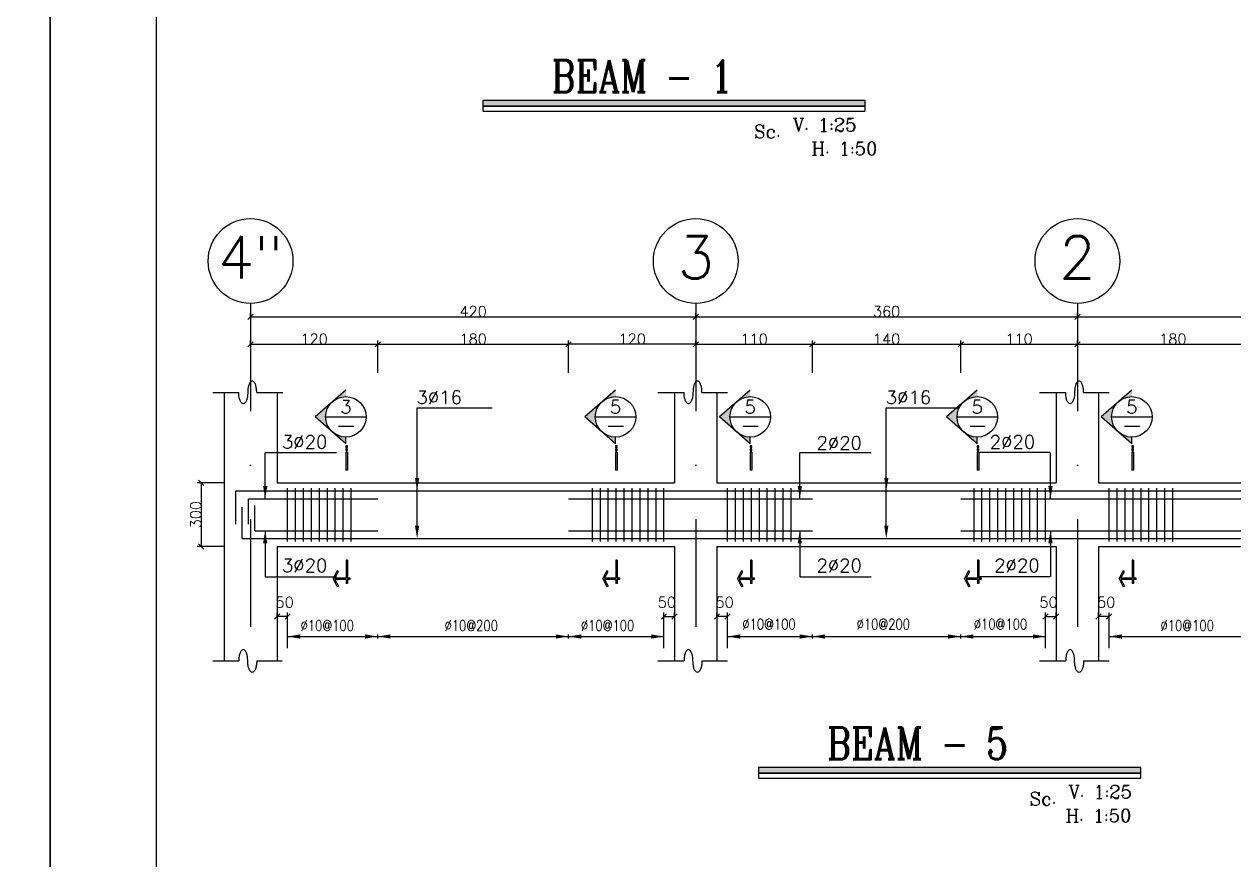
# Model space of a CAD drawing. Header units: millimetres. Extents: x -231 to 30223, y -7037 to 7120.
# Drawn here: x 17623 to 19905, y 3550 to 5126 of the extents above; entities that cross this region are included whole.
import ezdxf
from ezdxf.enums import TextEntityAlignment as Align

# ---------------------------------------------------------------- set-up
doc = ezdxf.new("R2010")
doc.units = ezdxf.units.MM
doc.linetypes.add('DASHDOTX2', pattern=[50.8, 25.4, -12.7, 0, -12.7])
for name, color, linetype in [('2', 2, 'Continuous'), ('3', 3, 'Continuous'), ('44', 150, 'Continuous'), ('5', 7, 'Continuous'), ('ax', 1, 'DASHDOTX2'), ('CADR', 2, 'Continuous'), ('COV', 4, 'Continuous'), ('DIM', 1, 'Continuous'), ('DST', 1, 'Continuous'), ('HAT', 4, 'Continuous'), ('KH', 3, 'Continuous'), ('STT', 6, 'Continuous'), ('TEX', 4, 'Continuous'), ('TX', 2, 'Continuous'), ('TX1', 3, 'Continuous')]:
    doc.layers.add(name, color=color, linetype=linetype)
doc.styles.add('RC2', font='ROMANC.SHX', dxfattribs={"height": 25})
doc.styles.add('RC5', font='ROMANC.SHX', dxfattribs={"height": 50})
doc.styles.add('ROMANS', font='romans.shx')
doc.dimstyles.new('SC25', dxfattribs={"dimscale": 0.1, "dimtxt": 200, "dimasz": 0.5, "dimexe": 75, "dimexo": 0, "dimgap": 0, "dimtad": 1, "dimdec": 0, "dimlfac": 2.5, "dimdsep": 46, "dimtxsty": 'ROMANS', "dimblk": 'TIC', "dimcen": 0, "dimclrd": 44, "dimclre": 13, "dimclrt": 62, "dimadec": 0, "dimazin": 0, "dimtfac": 0.925926, "dimtdec": 0, "dimtix": 1, "dimtmove": 2, "dimatfit": 3, "dimldrblk": 'TIC', "dimfxl": 1, "dimtolj": 1, "dimarcsym": 0})
doc.dimstyles.new('SC50', dxfattribs={"dimscale": 0.1, "dimtxt": 200, "dimasz": 0.5, "dimexe": 75, "dimexo": 0, "dimgap": 0, "dimtad": 1, "dimdec": 0, "dimlfac": 0.5, "dimdsep": 46, "dimtxsty": 'ROMANS', "dimblk": 'TIC', "dimcen": 0, "dimclrd": 44, "dimclre": 1, "dimclrt": 62, "dimadec": 0, "dimazin": 0, "dimtfac": 0.925926, "dimtdec": 0, "dimtix": 1, "dimtmove": 2, "dimatfit": 3, "dimldrblk": 'TIC', "dimfxl": 1, "dimtolj": 1, "dimarcsym": 0})

# ---------------------------------------------------------------- blocks, each defined once
blk = doc.blocks.new('TIC')
blk.add_line((-100, -100), (100, 100))
blk = doc.blocks.new('*D354')
at = {"layer": 'DIM', "color": 1, "lineweight": -2, "transparency": 16777216}
for p, q in [((18889.8, 4574), (18889.8, 4581.5)), ((19609.8, 4574), (19609.8, 4581.5))]:
    blk.add_line(p, q, dxfattribs=at)
at = {"layer": 'DIM', "color": 44, "lineweight": -2, "transparency": 16777216}
blk.add_line((18889.8, 4574), (19609.7, 4574), dxfattribs=at)
at = {"layer": 'DIM', "color": 44, "lineweight": -2, "transparency": 16777216, "xscale": 0.05, "yscale": 0.05, "zscale": 0.05, "rotation": 180}
blk.add_blockref('TIC', (18889.8, 4574), dxfattribs=at)
at = {"layer": 'DIM', "color": 44, "lineweight": -2, "transparency": 16777216, "xscale": 0.05, "yscale": 0.05, "zscale": 0.05}
blk.add_blockref('TIC', (19609.8, 4574), dxfattribs=at)
at = {"layer": 'DIM', "color": 62, "transparency": 16777216, "insert": (19249.8, 4584), "char_height": 20, "attachment_point": 5, "style": 'ROMANS'}
blk.add_mtext('\\A1;360', dxfattribs=at)
blk = doc.blocks.new('*D754')
at = {"layer": 'DIM', "color": 1, "lineweight": -2, "transparency": 16777216}
for p, q in [((19389.6, 4468.2), (19389.6, 4529.5)), ((19609.8, 4521.1), (19609.8, 4529.5))]:
    blk.add_line(p, q, dxfattribs=at)
at = {"layer": 'DIM', "color": 44, "lineweight": -2, "transparency": 16777216}
blk.add_line((19389.6, 4522), (19609.7, 4522), dxfattribs=at)
at = {"layer": 'DIM', "color": 44, "lineweight": -2, "transparency": 16777216, "xscale": 0.05, "yscale": 0.05, "zscale": 0.05, "rotation": 180}
blk.add_blockref('TIC', (19389.6, 4522), dxfattribs=at)
at = {"layer": 'DIM', "color": 44, "lineweight": -2, "transparency": 16777216, "xscale": 0.05, "yscale": 0.05, "zscale": 0.05}
blk.add_blockref('TIC', (19609.8, 4522), dxfattribs=at)
at = {"layer": 'DIM', "color": 62, "transparency": 16777216, "insert": (19499.7, 4532), "char_height": 20, "attachment_point": 5, "style": 'ROMANS'}
blk.add_mtext('\\A1;110', dxfattribs=at)
blk = doc.blocks.new('*D377')
at = {"layer": 'DIM', "color": 1, "lineweight": -2, "transparency": 16777216}
for p, q in [((18049.8, 4522), (18049.8, 4529.5)), ((18289.8, 4468.2), (18289.8, 4529.5))]:
    blk.add_line(p, q, dxfattribs=at)
at = {"layer": 'DIM', "color": 44, "lineweight": -2, "transparency": 16777216}
blk.add_line((18049.8, 4522), (18289.7, 4522), dxfattribs=at)
at = {"layer": 'DIM', "color": 44, "lineweight": -2, "transparency": 16777216, "xscale": 0.05, "yscale": 0.05, "zscale": 0.05, "rotation": 180}
blk.add_blockref('TIC', (18049.8, 4522), dxfattribs=at)
at = {"layer": 'DIM', "color": 44, "lineweight": -2, "transparency": 16777216, "xscale": 0.05, "yscale": 0.05, "zscale": 0.05}
blk.add_blockref('TIC', (18289.8, 4522), dxfattribs=at)
at = {"layer": 'DIM', "color": 62, "transparency": 16777216, "insert": (18169.8, 4532), "char_height": 20, "attachment_point": 5, "style": 'ROMANS'}
blk.add_mtext('\\A1;120', dxfattribs=at)
blk = doc.blocks.new('*D378')
at = {"layer": 'DIM', "color": 13, "lineweight": -2, "transparency": 16777216}
for p, q in [((18099.8, 4008.6), (18099.8, 4016.1)), ((18119.8, 3949.3), (18119.8, 4016.1))]:
    blk.add_line(p, q, dxfattribs=at)
at = {"layer": 'DIM', "color": 44, "lineweight": -2, "transparency": 16777216}
blk.add_line((18119.7, 4008.6), (18099.8, 4008.6), dxfattribs=at)
at = {"layer": 'DIM', "color": 44, "lineweight": -2, "transparency": 16777216, "xscale": 0.05, "yscale": 0.05, "zscale": 0.05, "rotation": 180}
blk.add_blockref('TIC', (18099.8, 4008.6), dxfattribs=at)
at = {"layer": 'DIM', "color": 44, "lineweight": -2, "transparency": 16777216, "xscale": 0.05, "yscale": 0.05, "zscale": 0.05}
blk.add_blockref('TIC', (18119.8, 4008.6), dxfattribs=at)
at = {"layer": 'DIM', "color": 62, "transparency": 16777216, "insert": (18114.2, 4035.6), "char_height": 20, "attachment_point": 5, "style": 'ROMANS'}
blk.add_mtext('\\A1;50', dxfattribs=at)
blk = doc.blocks.new('*D379')
at = {"layer": 'DIM', "color": 1, "lineweight": -2, "transparency": 16777216}
for p, q in [((18049.8, 4574), (18049.8, 4581.5)), ((18889.8, 4574), (18889.8, 4581.5))]:
    blk.add_line(p, q, dxfattribs=at)
at = {"layer": 'DIM', "color": 44, "lineweight": -2, "transparency": 16777216}
blk.add_line((18049.8, 4574), (18889.7, 4574), dxfattribs=at)
at = {"layer": 'DIM', "color": 44, "lineweight": -2, "transparency": 16777216, "xscale": 0.05, "yscale": 0.05, "zscale": 0.05, "rotation": 180}
blk.add_blockref('TIC', (18049.8, 4574), dxfattribs=at)
at = {"layer": 'DIM', "color": 44, "lineweight": -2, "transparency": 16777216, "xscale": 0.05, "yscale": 0.05, "zscale": 0.05}
blk.add_blockref('TIC', (18889.8, 4574), dxfattribs=at)
at = {"layer": 'DIM', "color": 62, "transparency": 16777216, "insert": (18469.8, 4584), "char_height": 20, "attachment_point": 5, "style": 'ROMANS'}
blk.add_mtext('\\A1;420', dxfattribs=at)
blk = doc.blocks.new('*D380')
at = {"layer": 'DIM', "color": 13, "lineweight": -2, "transparency": 16777216}
for p, q in [((18000.5, 4260.8), (17949, 4260.8)), ((18000.5, 4140.8), (17949, 4140.8))]:
    blk.add_line(p, q, dxfattribs=at)
at = {"layer": 'DIM', "color": 44, "lineweight": -2, "transparency": 16777216}
blk.add_line((17956.5, 4260.8), (17956.5, 4140.9), dxfattribs=at)
at = {"layer": 'DIM', "color": 44, "lineweight": -2, "transparency": 16777216, "xscale": 0.05, "yscale": 0.05, "zscale": 0.05}
for p, rotation in [((17956.5, 4260.8), 90), ((17956.5, 4140.8), 270)]:
    blk.add_blockref('TIC', p, dxfattribs=dict(at, rotation=rotation))
at = {"layer": 'DIM', "color": 62, "transparency": 16777216, "insert": (17946.5, 4200.8), "char_height": 20, "attachment_point": 5, "rotation": 90, "style": 'ROMANS'}
blk.add_mtext('\\A1;300', dxfattribs=at)
blk = doc.blocks.new('*D381')
at = {"layer": 'DIM', "color": 13, "lineweight": -2, "transparency": 16777216}
for p, q in [((18829.8, 3949.3), (18829.8, 4016.1)), ((18849.8, 4008.6), (18849.8, 4016.1))]:
    blk.add_line(p, q, dxfattribs=at)
at = {"layer": 'DIM', "color": 44, "lineweight": -2, "transparency": 16777216}
blk.add_line((18829.8, 4008.6), (18849.7, 4008.6), dxfattribs=at)
at = {"layer": 'DIM', "color": 44, "lineweight": -2, "transparency": 16777216, "xscale": 0.05, "yscale": 0.05, "zscale": 0.05, "rotation": 180}
blk.add_blockref('TIC', (18829.8, 4008.6), dxfattribs=at)
at = {"layer": 'DIM', "color": 44, "lineweight": -2, "transparency": 16777216, "xscale": 0.05, "yscale": 0.05, "zscale": 0.05}
blk.add_blockref('TIC', (18849.8, 4008.6), dxfattribs=at)
at = {"layer": 'DIM', "color": 62, "transparency": 16777216, "insert": (18835.3, 4035.6), "char_height": 20, "attachment_point": 5, "style": 'ROMANS'}
blk.add_mtext('\\A1;50', dxfattribs=at)
blk = doc.blocks.new('*D382')
at = {"layer": 'DIM', "color": 13, "lineweight": -2, "transparency": 16777216}
for p, q in [((18929.8, 4008.6), (18929.8, 4016.1)), ((18949.8, 3949.3), (18949.8, 4016.1))]:
    blk.add_line(p, q, dxfattribs=at)
at = {"layer": 'DIM', "color": 44, "lineweight": -2, "transparency": 16777216}
blk.add_line((18949.7, 4008.6), (18929.8, 4008.6), dxfattribs=at)
at = {"layer": 'DIM', "color": 44, "lineweight": -2, "transparency": 16777216, "xscale": 0.05, "yscale": 0.05, "zscale": 0.05, "rotation": 180}
blk.add_blockref('TIC', (18929.8, 4008.6), dxfattribs=at)
at = {"layer": 'DIM', "color": 44, "lineweight": -2, "transparency": 16777216, "xscale": 0.05, "yscale": 0.05, "zscale": 0.05}
blk.add_blockref('TIC', (18949.8, 4008.6), dxfattribs=at)
at = {"layer": 'DIM', "color": 62, "transparency": 16777216, "insert": (18944.2, 4035.6), "char_height": 20, "attachment_point": 5, "style": 'ROMANS'}
blk.add_mtext('\\A1;50', dxfattribs=at)
blk = doc.blocks.new('*D383')
at = {"layer": 'DIM', "color": 1, "lineweight": -2, "transparency": 16777216}
for p, q in [((18649.8, 4468.2), (18649.8, 4529.5)), ((18889.8, 4522), (18889.8, 4529.5))]:
    blk.add_line(p, q, dxfattribs=at)
at = {"layer": 'DIM', "color": 44, "lineweight": -2, "transparency": 16777216}
blk.add_line((18889.7, 4522), (18649.8, 4522), dxfattribs=at)
at = {"layer": 'DIM', "color": 44, "lineweight": -2, "transparency": 16777216, "xscale": 0.05, "yscale": 0.05, "zscale": 0.05, "rotation": 180}
blk.add_blockref('TIC', (18649.8, 4522), dxfattribs=at)
at = {"layer": 'DIM', "color": 44, "lineweight": -2, "transparency": 16777216, "xscale": 0.05, "yscale": 0.05, "zscale": 0.05}
blk.add_blockref('TIC', (18889.8, 4522), dxfattribs=at)
at = {"layer": 'DIM', "color": 62, "transparency": 16777216, "insert": (18769.8, 4532), "char_height": 20, "attachment_point": 5, "style": 'ROMANS'}
blk.add_mtext('\\A1;120', dxfattribs=at)
blk = doc.blocks.new('EEE')
at = {"layer": '5'}
h = blk.add_hatch(color=256, dxfattribs=at)
h.paths.add_polyline_path([(-25.1, 28.8), (-58.1, 0), (-25.1, -28.8, -0.454846)])
h.paths.add_polyline_path([(-25.1, -28.8), (0, -50.6), (0, -38.2, -0.181206)])
h.paths.add_polyline_path([(0, 38.2), (0, 50.6), (-25.1, 28.8, -0.181206)])
h = blk.add_hatch(color=256, dxfattribs=at)
h.paths.add_polyline_path([(2.9, -57.6), (2.9, -54.7), (0, -54.7), (0, -57.6)])
h.paths.add_polyline_path([(0, -63.5), (2.9, -63.5), (2.9, -60.5), (0, -60.5)])
h.paths.add_polyline_path([(2.9, -66.4), (0, -66.4), (0, -100.6), (2.9, -100.6)])
blk.add_hatch(color=256, dxfattribs=at).paths.add_polyline_path([(0.4, -306.8), (0.4, -314.3), (2.9, -314.3), (2.9, -306.8), (8, -306.8), (8, -304.3), (2.9, -304.3), (2.9, -270), (0.4, -270), (0.4, -304.3), (-20.7, -304.3), (-14.1, -291.7), (-16.3, -290.5), (-24.2, -305.6), (-16.3, -320.7), (-14.1, -319.5), (-20.7, -306.8)])
at = {"layer": '2'}
for p, q in [((0, 50.6), (-58.1, 0)), ((0, -50.6), (-58.1, 0)), ((-38.2, 0), (38.2, 0)), ((0, -50.6), (0, -38.2)), ((2.9, -66.4), (0, -66.4)), ((0, -66.4), (0, -100.6)), ((2.9, -66.4), (2.9, -100.6)), ((2.9, -100.6), (0, -100.6)), ((2.9, -270), (0.4, -270)), ((-24.2, -305.6), (-16.3, -290.5)), ((-14.1, -291.7), (-16.3, -290.5)), ((-24.2, -305.6), (-16.3, -320.7)), ((2.9, -314.3), (0.4, -314.3)), ((8, -306.8), (8, -304.3)), ((-14.1, -319.5), (-16.3, -320.7))]:
    blk.add_line(p, q, dxfattribs=at)
for points in [[(0, -57.6), (2.9, -57.6), (2.9, -54.7), (0, -54.7)], [(0, -63.5), (2.9, -63.5), (2.9, -60.5), (0, -60.5)]]:
    blk.add_lwpolyline(points, close=True, dxfattribs=at)
for points in [[(0.4, -270), (0.4, -304.3)], [(2.9, -270), (2.9, -304.3)], [(0.4, -304.3), (-20.7, -304.3), (-14.1, -291.7)], [(0.4, -306.8), (-20.7, -306.8), (-14.1, -319.5)], [(0.4, -306.8), (0.4, -314.3)], [(8, -304.3), (2.9, -304.3)], [(8, -306.8), (2.9, -306.8)], [(2.9, -306.8), (2.9, -314.3)]]:
    blk.add_lwpolyline(points, dxfattribs=at)
blk.add_circle((0, 0), 38.2, dxfattribs=at)
at = {"layer": '3'}
blk.add_line((-13.7, -17.7), (15, -17.7), dxfattribs=at)
at = {"layer": 'TX1', "style": 'ROMANS'}
blk.add_attdef('B', text='', height=25, dxfattribs=at).set_placement((0, 18.7), align=Align.MIDDLE_CENTER)
blk = doc.blocks.new('*D384')
at = {"layer": 'DIM', "color": 1, "lineweight": -2, "transparency": 16777216}
for p, q in [((18289.8, 4522), (18289.8, 4529.5)), ((18649.8, 4468.2), (18649.8, 4529.5))]:
    blk.add_line(p, q, dxfattribs=at)
at = {"layer": 'DIM', "color": 44, "lineweight": -2, "transparency": 16777216}
blk.add_line((18289.8, 4522), (18649.7, 4522), dxfattribs=at)
at = {"layer": 'DIM', "color": 44, "lineweight": -2, "transparency": 16777216, "xscale": 0.05, "yscale": 0.05, "zscale": 0.05, "rotation": 180}
blk.add_blockref('TIC', (18289.8, 4522), dxfattribs=at)
at = {"layer": 'DIM', "color": 44, "lineweight": -2, "transparency": 16777216, "xscale": 0.05, "yscale": 0.05, "zscale": 0.05}
blk.add_blockref('TIC', (18649.8, 4522), dxfattribs=at)
at = {"layer": 'DIM', "color": 62, "transparency": 16777216, "insert": (18469.8, 4532), "char_height": 20, "attachment_point": 5, "style": 'ROMANS'}
blk.add_mtext('\\A1;180', dxfattribs=at)
blk = doc.blocks.new('*D385')
at = {"layer": 'DIM', "color": 1, "lineweight": -2, "transparency": 16777216}
for p, q in [((19109.8, 4468.2), (19109.8, 4529.5)), ((19389.6, 4468.2), (19389.6, 4529.5))]:
    blk.add_line(p, q, dxfattribs=at)
at = {"layer": 'DIM', "color": 44, "lineweight": -2, "transparency": 16777216}
blk.add_line((19109.8, 4522), (19389.5, 4522), dxfattribs=at)
at = {"layer": 'DIM', "color": 44, "lineweight": -2, "transparency": 16777216, "xscale": 0.05, "yscale": 0.05, "zscale": 0.05, "rotation": 180}
blk.add_blockref('TIC', (19109.8, 4522), dxfattribs=at)
at = {"layer": 'DIM', "color": 44, "lineweight": -2, "transparency": 16777216, "xscale": 0.05, "yscale": 0.05, "zscale": 0.05}
blk.add_blockref('TIC', (19389.6, 4522), dxfattribs=at)
at = {"layer": 'DIM', "color": 62, "transparency": 16777216, "insert": (19249.7, 4532), "char_height": 20, "attachment_point": 5, "style": 'ROMANS'}
blk.add_mtext('\\A1;140', dxfattribs=at)
blk = doc.blocks.new('*D386')
at = {"layer": 'DIM', "color": 1, "lineweight": -2, "transparency": 16777216}
for p, q in [((18889.8, 4522), (18889.8, 4529.5)), ((19109.8, 4468.2), (19109.8, 4529.5))]:
    blk.add_line(p, q, dxfattribs=at)
at = {"layer": 'DIM', "color": 44, "lineweight": -2, "transparency": 16777216}
blk.add_line((18889.8, 4522), (19109.7, 4522), dxfattribs=at)
at = {"layer": 'DIM', "color": 44, "lineweight": -2, "transparency": 16777216, "xscale": 0.05, "yscale": 0.05, "zscale": 0.05, "rotation": 180}
blk.add_blockref('TIC', (18889.8, 4522), dxfattribs=at)
at = {"layer": 'DIM', "color": 44, "lineweight": -2, "transparency": 16777216, "xscale": 0.05, "yscale": 0.05, "zscale": 0.05}
blk.add_blockref('TIC', (19109.8, 4522), dxfattribs=at)
at = {"layer": 'DIM', "color": 62, "transparency": 16777216, "insert": (18999.8, 4532), "char_height": 20, "attachment_point": 5, "style": 'ROMANS'}
blk.add_mtext('\\A1;110', dxfattribs=at)
blk = doc.blocks.new('*D411')
at = {"layer": 'DIM', "color": 13, "lineweight": -2, "transparency": 16777216}
for p, q in [((19649.8, 4008.6), (19649.8, 4016.1)), ((19669.8, 3949.3), (19669.8, 4016.1))]:
    blk.add_line(p, q, dxfattribs=at)
at = {"layer": 'DIM', "color": 44, "lineweight": -2, "transparency": 16777216}
blk.add_line((19669.7, 4008.6), (19649.8, 4008.6), dxfattribs=at)
at = {"layer": 'DIM', "color": 44, "lineweight": -2, "transparency": 16777216, "xscale": 0.05, "yscale": 0.05, "zscale": 0.05, "rotation": 180}
blk.add_blockref('TIC', (19649.8, 4008.6), dxfattribs=at)
at = {"layer": 'DIM', "color": 44, "lineweight": -2, "transparency": 16777216, "xscale": 0.05, "yscale": 0.05, "zscale": 0.05}
blk.add_blockref('TIC', (19669.8, 4008.6), dxfattribs=at)
at = {"layer": 'DIM', "color": 62, "transparency": 16777216, "insert": (19664.2, 4035.6), "char_height": 20, "attachment_point": 5, "style": 'ROMANS'}
blk.add_mtext('\\A1;50', dxfattribs=at)
blk = doc.blocks.new('*D412')
at = {"layer": 'DIM', "color": 13, "lineweight": -2, "transparency": 16777216}
for p, q in [((19549.8, 3949.3), (19549.8, 4016.1)), ((19569.8, 4008.6), (19569.8, 4016.1))]:
    blk.add_line(p, q, dxfattribs=at)
at = {"layer": 'DIM', "color": 44, "lineweight": -2, "transparency": 16777216}
blk.add_line((19549.8, 4008.6), (19569.7, 4008.6), dxfattribs=at)
at = {"layer": 'DIM', "color": 44, "lineweight": -2, "transparency": 16777216, "xscale": 0.05, "yscale": 0.05, "zscale": 0.05, "rotation": 180}
blk.add_blockref('TIC', (19549.8, 4008.6), dxfattribs=at)
at = {"layer": 'DIM', "color": 44, "lineweight": -2, "transparency": 16777216, "xscale": 0.05, "yscale": 0.05, "zscale": 0.05}
blk.add_blockref('TIC', (19569.8, 4008.6), dxfattribs=at)
at = {"layer": 'DIM', "color": 62, "transparency": 16777216, "insert": (19555.3, 4035.6), "char_height": 20, "attachment_point": 5, "style": 'ROMANS'}
blk.add_mtext('\\A1;50', dxfattribs=at)
blk = doc.blocks.new('*D414')
at = {"layer": 'DIM', "color": 1, "lineweight": -2, "transparency": 16777216}
for p, q in [((19609.8, 4574), (19609.8, 4581.5)), ((20810.8, 4574), (20810.8, 4581.5))]:
    blk.add_line(p, q, dxfattribs=at)
at = {"layer": 'DIM', "color": 44, "lineweight": -2, "transparency": 16777216}
blk.add_line((19609.8, 4574), (20810.7, 4574), dxfattribs=at)
at = {"layer": 'DIM', "color": 44, "lineweight": -2, "transparency": 16777216, "xscale": 0.05, "yscale": 0.05, "zscale": 0.05, "rotation": 180}
blk.add_blockref('TIC', (19609.8, 4574), dxfattribs=at)
at = {"layer": 'DIM', "color": 44, "lineweight": -2, "transparency": 16777216, "xscale": 0.05, "yscale": 0.05, "zscale": 0.05}
blk.add_blockref('TIC', (20810.8, 4574), dxfattribs=at)
at = {"layer": 'DIM', "color": 62, "transparency": 16777216, "insert": (20210.3, 4584), "char_height": 20, "attachment_point": 5, "style": 'ROMANS'}
blk.add_mtext('\\A1;600', dxfattribs=at)
blk = doc.blocks.new('*D757')
at = {"layer": 'DIM', "color": 1, "lineweight": -2, "transparency": 16777216}
for p, q in [((19609.8, 4521.1), (19609.8, 4529.5)), ((19969.8, 4521.1), (19969.8, 4529.5))]:
    blk.add_line(p, q, dxfattribs=at)
at = {"layer": 'DIM', "color": 44, "lineweight": -2, "transparency": 16777216}
blk.add_line((19609.8, 4522), (19969.7, 4522), dxfattribs=at)
at = {"layer": 'DIM', "color": 44, "lineweight": -2, "transparency": 16777216, "xscale": 0.05, "yscale": 0.05, "zscale": 0.05, "rotation": 180}
blk.add_blockref('TIC', (19609.8, 4522), dxfattribs=at)
at = {"layer": 'DIM', "color": 44, "lineweight": -2, "transparency": 16777216, "xscale": 0.05, "yscale": 0.05, "zscale": 0.05}
blk.add_blockref('TIC', (19969.8, 4522), dxfattribs=at)
at = {"layer": 'DIM', "color": 62, "transparency": 16777216, "insert": (19789.8, 4532), "char_height": 20, "attachment_point": 5, "style": 'ROMANS'}
blk.add_mtext('\\A1;180', dxfattribs=at)

msp = doc.modelspace()

# ---------------------------------------------------------------- linework, layer by layer
at = {"layer": '2'}
for centre in [(18049.751332, 4679.048696), (18889.751332, 4679.048696), (19609.751332, 4679.048696)]:
    msp.add_circle(centre, 80, dxfattribs=at)
at = {"layer": '3'}
for points in [[(19209.555484, 4981.976406), (18488.19627, 4981.976406), (18488.19627, 4971.315004), (19209.555484, 4971.315004)], [(19209.555484, 4971.315004), (18488.19627, 4971.315004), (18488.19627, 4961.719748), (19209.555484, 4961.719748)], [(19729.289717, 3724.011294), (19007.930503, 3724.011294), (19007.930503, 3713.349892), (19729.289717, 3713.349892)], [(19729.289717, 3713.349892), (19007.930503, 3713.349892), (19007.930503, 3703.754636), (19729.289717, 3703.754636)]]:
    msp.add_lwpolyline(points, close=True, dxfattribs=at)
for points in [[(18488.19627, 4981.976406), (18488.19627, 4971.315004), (19209.555484, 4981.976406), (19209.555484, 4971.315004)], [(19007.930503, 3724.011294), (19007.930503, 3713.349892), (19729.289717, 3724.011294), (19729.289717, 3713.349892)]]:
    msp.add_trace(points, dxfattribs=at)
at = {"layer": 'ax', "ltscale": 8}
for p, q in [((18049.751332, 4599.048696), (18049.751332, 3905.10075)), ((18889.751332, 4599.048696), (18889.751332, 3905.10075)), ((19609.751332, 4599.048696), (19609.751332, 3905.10075))]:
    msp.add_line(p, q, dxfattribs=at)
at = {"layer": 'CADR', "color": 15}
for points in [[(17672.062068, 6192.621269), (17672.062068, 252.621269), (9262.062068, 252.621269), (9262.062068, 6192.621269), (17672.062068, 6192.621269)], [(26082.062068, 6192.621269), (26082.062068, 252.621269), (17672.062068, 252.621269), (17672.062068, 6192.621269), (26082.062068, 6192.621269)]]:
    msp.add_lwpolyline(points, dxfattribs=at)
at = {"layer": 'CADR'}
msp.add_lwpolyline([(25982.062068, 6092.621269), (25982.062068, 352.621269), (17872.062068, 352.621269), (17872.062068, 6092.621269)], close=True, dxfattribs=at)
at = {"layer": 'COV'}
for p, q in [((17999.751332, 4431.324123), (17999.751332, 3924.916439)), ((18099.751332, 4431.324123), (18099.751332, 4260.842717)), ((18849.751332, 4431.324123), (18849.751332, 4260.842717)), ((18929.751332, 4431.324123), (18929.751332, 4260.842717)), ((19569.751332, 4431.324123), (19569.751332, 4260.842717)), ((19649.751332, 4431.324123), (19649.751332, 4260.842717)), ((18099.751332, 4260.842717), (18849.751332, 4260.842717)), ((18929.751332, 4260.842717), (19569.751332, 4260.842717)), ((19649.751332, 4260.842717), (20780.751332, 4260.842717)), ((18099.751332, 4140.842717), (18849.751332, 4140.842717)), ((18099.751332, 4140.842717), (18099.751332, 3924.916439)), ((18849.751332, 4140.842717), (18849.751332, 3924.916439)), ((18929.751332, 4140.842717), (19569.751332, 4140.842717)), ((18929.751332, 4140.842717), (18929.751332, 3924.916439)), ((19569.751332, 4140.842717), (19569.751332, 3924.916439)), ((19649.751332, 4140.842717), (19649.751332, 3924.916439)), ((19649.751332, 4140.842717), (20780.751332, 4140.842717))]:
    msp.add_line(p, q, dxfattribs=at)
at = {"layer": 'DST'}
for p, q in [((17978.478332, 4431.324123), (18027.578672, 4431.324123)), ((18061.395482, 4431.324123), (18110.495822, 4431.324123)), ((18818.478332, 4431.324123), (18867.578672, 4431.324123)), ((18901.395482, 4431.324123), (18949.437765, 4431.324123)), ((19538.478332, 4431.324123), (19587.578672, 4431.324123)), ((19621.395482, 4431.324123), (19669.437765, 4431.324123)), ((18364.015205, 4245.842717), (18364.015205, 4401.978002)), ((18364.015205, 4401.978002), (18505.841808, 4401.978002)), ((19249.249548, 4245.842717), (19249.249548, 4401.978002)), ((19249.249548, 4401.978002), (19385.820929, 4401.978002)), ((18077.454513, 4230.842717), (18077.454513, 4317.322796)), ((18077.954513, 4317.822796), (18212.082761, 4317.822796)), ((18364.015205, 4179.842717), (18364.015205, 4323.910359)), ((19085.967671, 4230.842717), (19085.967671, 4317.322796)), ((19086.467671, 4317.822796), (19220.595919, 4317.822796)), ((19249.249548, 4179.842717), (19249.249548, 4323.910359)), ((19558.439448, 4317.822796), (19424.3112, 4317.822796)), ((19558.939448, 4230.842717), (19558.939448, 4317.322796)), ((18077.454513, 4170.842717), (18077.454513, 4084.362638)), ((19085.967671, 4170.842717), (19085.967671, 4084.362638)), ((19558.939448, 4170.842717), (19558.939448, 4084.362638)), ((18077.954513, 4083.862638), (18212.082761, 4083.862638)), ((19086.467671, 4083.862638), (19220.595919, 4083.862638)), ((19558.439448, 4083.862638), (19424.3112, 4083.862638)), ((18119.751332, 3966.983854), (18119.751332, 3974.983854)), ((18119.751332, 3970.983854), (18829.751332, 3970.983854)), ((18289.751332, 3966.983854), (18289.751332, 3974.983854)), ((18649.751332, 3966.983854), (18649.751332, 3974.983854)), ((18829.751332, 3966.983854), (18829.751332, 3974.983854)), ((18949.751332, 3966.983854), (18949.751332, 3974.983854)), ((18949.751332, 3970.983854), (19549.751332, 3970.983854)), ((19109.751332, 3966.983854), (19109.751332, 3974.983854)), ((19389.567105, 3966.983854), (19389.567105, 3974.983854)), ((19389.567105, 3966.983854), (19389.567105, 3974.983854)), ((19549.751332, 3966.983854), (19549.751332, 3974.983854)), ((19549.751332, 3966.983854), (19549.751332, 3974.983854)), ((19669.751332, 3966.983854), (19669.751332, 3974.983854)), ((19669.751332, 3966.983854), (19669.751332, 3974.983854)), ((19669.751332, 3970.983854), (20760.751332, 3970.983854)), ((17978.478332, 3924.916439), (18027.578672, 3924.916439)), ((18061.395482, 3924.916439), (18109.437765, 3924.916439)), ((18818.478332, 3924.916439), (18867.578672, 3924.916439)), ((18901.395482, 3924.916439), (18949.437765, 3924.916439)), ((19538.478332, 3924.916439), (19587.578672, 3924.916439)), ((19621.395482, 3924.916439), (19669.437765, 3924.916439))]:
    msp.add_line(p, q, dxfattribs=at)
for points in [[(18061.395482, 4431.324123, 0.0403680359), (18060.685842, 4440.09943, 0.0533262152), (18058.919303, 4446.534032, 0.0964678183), (18055.650039, 4451.670328, 0.2057382443), (18052.94128, 4452.834182, 0.2057382443), (18050.232521, 4451.670328, 0.0964678183), (18046.963256, 4446.534032, 0.0533262152), (18045.196717, 4440.09943, 0.0403680359), (18044.487077, 4431.324123, 0.0403680359)], [(18901.395482, 4431.324123, 0.0403680359), (18900.685842, 4440.09943, 0.0533262152), (18898.919303, 4446.534032, 0.0964678183), (18895.650039, 4451.670328, 0.2057382443), (18892.94128, 4452.834182, 0.2057382443), (18890.232521, 4451.670328, 0.0964678183), (18886.963256, 4446.534032, 0.0533262152), (18885.196717, 4440.09943, 0.0403680359), (18884.487077, 4431.324123, 0.0403680359)], [(19621.395482, 4431.324123, 0.0403680359), (19620.685842, 4440.09943, 0.0533262152), (19618.919303, 4446.534032, 0.0964678183), (19615.650039, 4451.670328, 0.2057382443), (19612.94128, 4452.834182, 0.2057382443), (19610.232521, 4451.670328, 0.0964678183), (19606.963256, 4446.534032, 0.0533262152), (19605.196717, 4440.09943, 0.0403680359), (19604.487077, 4431.324123, 0.0403680359)], [(18044.487077, 4431.324123, -0.0403680359), (18043.777437, 4422.548815, -0.0533262152), (18042.010899, 4416.114214, -0.0964678183), (18038.741634, 4410.977918, -0.2057382443), (18036.032875, 4409.814063, -0.2057382443), (18033.324116, 4410.977918, -0.0964678183), (18030.054851, 4416.114214, -0.0533262152), (18028.288313, 4422.548815, -0.0403680359), (18027.578672, 4431.324123, -0.0403680359)], [(18884.487077, 4431.324123, -0.0403680359), (18883.777437, 4422.548815, -0.0533262152), (18882.010899, 4416.114214, -0.0964678183), (18878.741634, 4410.977918, -0.2057382443), (18876.032875, 4409.814063, -0.2057382443), (18873.324116, 4410.977918, -0.0964678183), (18870.054851, 4416.114214, -0.0533262152), (18868.288313, 4422.548815, -0.0403680359), (18867.578672, 4431.324123, -0.0403680359)], [(19604.487077, 4431.324123, -0.0403680359), (19603.777437, 4422.548815, -0.0533262152), (19602.010899, 4416.114214, -0.0964678183), (19598.741634, 4410.977918, -0.2057382443), (19596.032875, 4409.814063, -0.2057382443), (19593.324116, 4410.977918, -0.0964678183), (19590.054851, 4416.114214, -0.0533262152), (19588.288313, 4422.548815, -0.0403680359), (19587.578672, 4431.324123, -0.0403680359)], [(18044.487077, 3924.916439, 0.0403680359), (18043.777437, 3933.691746, 0.0533262152), (18042.010899, 3940.126347, 0.0964678183), (18038.741634, 3945.262643, 0.2057382443), (18036.032875, 3946.426498, 0.2057382443), (18033.324116, 3945.262643, 0.0964678183), (18030.054851, 3940.126347, 0.0533262152), (18028.288313, 3933.691746, 0.0403680359), (18027.578672, 3924.916439, 0.0403680359)], [(18884.487077, 3924.916439, 0.0403680359), (18883.777437, 3933.691746, 0.0533262152), (18882.010899, 3940.126347, 0.0964678183), (18878.741634, 3945.262643, 0.2057382443), (18876.032875, 3946.426498, 0.2057382443), (18873.324116, 3945.262643, 0.0964678183), (18870.054851, 3940.126347, 0.0533262152), (18868.288313, 3933.691746, 0.0403680359), (18867.578672, 3924.916439, 0.0403680359)], [(19604.487077, 3924.916439, 0.0403680359), (19603.777437, 3933.691746, 0.0533262152), (19602.010899, 3940.126347, 0.0964678183), (19598.741634, 3945.262643, 0.2057382443), (19596.032875, 3946.426498, 0.2057382443), (19593.324116, 3945.262643, 0.0964678183), (19590.054851, 3940.126347, 0.0533262152), (19588.288313, 3933.691746, 0.0403680359), (19587.578672, 3924.916439, 0.0403680359)], [(18061.395482, 3924.916439, -0.0403680359), (18060.685842, 3916.141131, -0.0533262152), (18058.919303, 3909.70653, -0.0964678183), (18055.650039, 3904.570234, -0.2057382443), (18052.94128, 3903.406379, -0.2057382443), (18050.232521, 3904.570234, -0.0964678183), (18046.963256, 3909.70653, -0.0533262152), (18045.196717, 3916.141131, -0.0403680359), (18044.487077, 3924.916439, -0.0403680359)], [(18901.395482, 3924.916439, -0.0403680359), (18900.685842, 3916.141131, -0.0533262152), (18898.919303, 3909.70653, -0.0964678183), (18895.650039, 3904.570234, -0.2057382443), (18892.94128, 3903.406379, -0.2057382443), (18890.232521, 3904.570234, -0.0964678183), (18886.963256, 3909.70653, -0.0533262152), (18885.196717, 3916.141131, -0.0403680359), (18884.487077, 3924.916439, -0.0403680359)], [(19621.395482, 3924.916439, -0.0403680359), (19620.685842, 3916.141131, -0.0533262152), (19618.919303, 3909.70653, -0.0964678183), (19615.650039, 3904.570234, -0.2057382443), (19612.94128, 3903.406379, -0.2057382443), (19610.232521, 3904.570234, -0.0964678183), (19606.963256, 3909.70653, -0.0533262152), (19605.196717, 3916.141131, -0.0403680359), (19604.487077, 3924.916439, -0.0403680359)]]:
    msp.add_lwpolyline(points, format="xyb", dxfattribs=at)
for centre, start, end in [((18077.954513, 4317.322796), 90, 180), ((19086.467671, 4317.322796), 90, 180), ((18077.954513, 4084.362638), 180, 270), ((19086.467671, 4084.362638), 180, 270)]:
    msp.add_arc(centre, 0.5, start, end, dxfattribs=at)
for points in [[(18360.015205, 4269.842717), (18364.015205, 4245.842717), (18368.015205, 4269.842717)], [(19245.249548, 4269.842717), (19249.249548, 4245.842717), (19253.249548, 4269.842717)], [(18073.454513, 4254.842717), (18077.454513, 4230.842717), (18081.454513, 4254.842717)], [(19081.967671, 4254.842717), (19085.967671, 4230.842717), (19089.967671, 4254.842717)], [(19562.939448, 4254.842717), (19558.939448, 4230.842717), (19554.939448, 4254.842717)], [(18360.015205, 4179.842717), (18364.015205, 4155.842717), (18368.015205, 4179.842717)], [(19245.249548, 4179.842717), (19249.249548, 4155.842717), (19253.249548, 4179.842717)], [(18073.454513, 4146.842717), (18077.454513, 4170.842717), (18081.454513, 4146.842717)], [(19081.967671, 4146.842717), (19085.967671, 4170.842717), (19089.967671, 4146.842717)], [(19562.939448, 4146.842717), (19558.939448, 4170.842717), (19554.939448, 4146.842717)], [(18143.751332, 3974.983854), (18119.751332, 3970.983854), (18143.751332, 3966.983854)], [(18265.751332, 3974.983854), (18289.751332, 3970.983854), (18265.751332, 3966.983854)], [(18313.751332, 3974.983854), (18289.751332, 3970.983854), (18313.751332, 3966.983854)], [(18625.751332, 3974.983854), (18649.751332, 3970.983854), (18625.751332, 3966.983854)], [(18673.751332, 3974.983854), (18649.751332, 3970.983854), (18673.751332, 3966.983854)], [(18805.751332, 3974.983854), (18829.751332, 3970.983854), (18805.751332, 3966.983854)], [(18973.751332, 3974.983854), (18949.751332, 3970.983854), (18973.751332, 3966.983854)], [(19085.751332, 3974.983854), (19109.751332, 3970.983854), (19085.751332, 3966.983854)], [(19133.751332, 3974.983854), (19109.751332, 3970.983854), (19133.751332, 3966.983854)], [(19365.567105, 3974.983854), (19389.567105, 3970.983854), (19365.567105, 3966.983854)], [(19413.567105, 3974.983854), (19389.567105, 3970.983854), (19413.567105, 3966.983854)], [(19525.751332, 3974.983854), (19549.751332, 3970.983854), (19525.751332, 3966.983854)], [(19525.751332, 3974.983854), (19549.751332, 3970.983854), (19525.751332, 3966.983854)], [(19693.751332, 3974.983854), (19669.751332, 3970.983854), (19693.751332, 3966.983854)], [(19693.751332, 3974.983854), (19669.751332, 3970.983854), (19693.751332, 3966.983854)]]:
    msp.add_solid(points, dxfattribs=at)
at = {"layer": 'KH'}
for p, q in [((18119.751332, 4150.315898), (18119.751332, 4250.842717)), ((18134.751332, 4150.315898), (18134.751332, 4250.842717)), ((18149.751332, 4150.315898), (18149.751332, 4250.842717)), ((18164.751332, 4150.315898), (18164.751332, 4250.842717)), ((18179.751332, 4150.315898), (18179.751332, 4250.842717)), ((18194.751332, 4150.315898), (18194.751332, 4250.842717)), ((18209.751332, 4150.315898), (18209.751332, 4250.842717)), ((18224.751332, 4150.315898), (18224.751332, 4250.842717)), ((18239.751332, 4150.315898), (18239.751332, 4250.842717)), ((18694.751332, 4150.315898), (18694.751332, 4250.842717)), ((18709.751332, 4150.315898), (18709.751332, 4250.842717)), ((18724.751332, 4150.315898), (18724.751332, 4250.842717)), ((18739.751332, 4150.315898), (18739.751332, 4250.842717)), ((18754.751332, 4150.315898), (18754.751332, 4250.842717)), ((18769.751332, 4150.315898), (18769.751332, 4250.842717)), ((18784.751332, 4150.315898), (18784.751332, 4250.842717)), ((18799.751332, 4150.315898), (18799.751332, 4250.842717)), ((18814.751332, 4150.315898), (18814.751332, 4250.842717)), ((18829.751332, 4150.315898), (18829.751332, 4250.842717)), ((18949.751332, 4150.315898), (18949.751332, 4250.842717)), ((18964.751332, 4150.315898), (18964.751332, 4250.842717)), ((18979.751332, 4150.315898), (18979.751332, 4250.842717)), ((18994.751332, 4150.315898), (18994.751332, 4250.842717)), ((19009.751332, 4150.315898), (19009.751332, 4250.842717)), ((19024.751332, 4150.315898), (19024.751332, 4250.842717)), ((19039.751332, 4150.315898), (19039.751332, 4250.842717)), ((19039.751332, 4150.315898), (19039.751332, 4250.842717)), ((19054.751332, 4150.315898), (19054.751332, 4250.842717)), ((19069.751332, 4150.315898), (19069.751332, 4250.842717)), ((19414.751332, 4150.315898), (19414.751332, 4250.842717)), ((19429.751332, 4150.315898), (19429.751332, 4250.842717)), ((19444.751332, 4150.315898), (19444.751332, 4250.842717)), ((19459.751332, 4150.315898), (19459.751332, 4250.842717)), ((19474.751332, 4150.315898), (19474.751332, 4250.842717)), ((19489.751332, 4150.315898), (19489.751332, 4250.842717)), ((19504.751332, 4150.315898), (19504.751332, 4250.842717)), ((19519.751332, 4150.315898), (19519.751332, 4250.842717)), ((19534.751332, 4150.315898), (19534.751332, 4250.842717)), ((19549.751332, 4150.315898), (19549.751332, 4250.842717)), ((19669.751332, 4150.315898), (19669.751332, 4250.842717)), ((19684.751332, 4150.315898), (19684.751332, 4250.842717)), ((19699.751332, 4150.315898), (19699.751332, 4250.842717)), ((19714.751332, 4150.315898), (19714.751332, 4250.842717)), ((19729.751332, 4150.315898), (19729.751332, 4250.842717)), ((19744.751332, 4150.315898), (19744.751332, 4250.842717)), ((19759.751332, 4150.315898), (19759.751332, 4250.842717)), ((19759.751332, 4150.315898), (19759.751332, 4250.842717)), ((19774.751332, 4150.315898), (19774.751332, 4250.842717)), ((19789.751332, 4150.315898), (19789.751332, 4250.842717))]:
    msp.add_line(p, q, dxfattribs=at)
at = {"layer": 'STT'}
for p, q in [((18021.751332, 4245.842717), (20828.751332, 4245.842717)), ((18021.751332, 4183.033219), (18021.751332, 4245.842717)), ((18045.751332, 4230.842717), (18289.751332, 4230.842717)), ((18045.751332, 4183.033219), (18045.751332, 4230.842717)), ((18649.751332, 4230.842717), (19109.751332, 4230.842717)), ((19389.567105, 4230.842717), (19969.751332, 4230.842717)), ((18033.751332, 4155.842717), (18033.751332, 4215.213121)), ((18057.751332, 4170.315898), (18057.751332, 4218.125396)), ((18033.751332, 4155.842717), (20816.751332, 4155.842717)), ((18057.751332, 4170.315898), (18289.751332, 4170.315898)), ((18649.751332, 4170.315898), (19109.751332, 4170.315898)), ((19389.567105, 4170.315898), (19969.751332, 4170.315898))]:
    msp.add_line(p, q, dxfattribs=at)

# ---------------------------------------------------------------- block references
at = {"layer": 'HAT'}
for p, values in [((18229.608036, 4385.246497), {'B': '3'}), ((18738.4374, 4385.246497), {'B': '5'}), ((18992.521447, 4385.246497), {'B': '5'}), ((19420.881259, 4385.246497), {'B': '5'}), ((19712.521447, 4385.246497), {'B': '5'})]:
    msp.add_blockref('EEE', p, dxfattribs=at).add_auto_attribs(values)

# ---------------------------------------------------------------- texts
at = {"layer": '44', "style": 'RC5', "width": 0.8}
for s, p in [('BEAM - 1', (18617.570147, 4997.601004)), ('BEAM - 5', (19137.304379, 3739.635892))]:
    msp.add_text(s, height=60, dxfattribs=at).set_placement(p)
at = {"layer": 'TEX', "color": 2, "style": 'RC2'}
for s, p in [('Sc. ', (18999.599313, 4910.59754)), ('V. 1:25', (19072.961437, 4923.59793)), ('H. 1:50', (19108.05448, 4878.720017)), ('Sc. ', (19519.333546, 3652.632428)), ('V. 1:25', (19592.695669, 3665.632818)), ('H. 1:50', (19587.299325, 3620.754905))]:
    msp.add_text(s, height=25, dxfattribs=at).set_placement(p)
at = {"layer": 'TX', "style": 'ROMANS'}
for s, p in [('4"', (18049.751332, 4685.920687)), ('3', (18889.751332, 4685.920687)), ('2', (19609.751332, 4685.920687))]:
    msp.add_text(s, height=80, dxfattribs=at).set_placement(p, align=Align.MIDDLE)
at = {"layer": 'TX1', "style": 'ROMANS'}
for s, p in [('3%%C16', (18362.917802, 4409.565492)), ('3%%C16', (19248.152145, 4409.565492)), ('3%%C20', (18108.975988, 4325.410286)), ('2%%C20', (19117.489145, 4323.494306)), ('2%%C20', (19444.281872, 4325.410286)), ('3%%C20', (18108.975988, 4092.65976)), ('2%%C20', (19117.489145, 4092.65976)), ('2%%C20', (19452.897214, 4092.65976))]:
    msp.add_text(s, height=25, dxfattribs=at).set_placement(p)
at = {"layer": 'TX1', "style": 'ROMANS', "width": 0.8}
for s, p in [('%%c10@100', (18144.105783, 3981.722482)), ('%%c10@200', (18415.7397, 3981.609122)), ('%%c10@100', (18672.953319, 3981.722482)), ('%%c10@100', (18977.572083, 3984.337016)), ('%%c10@200', (19193.181758, 3984.223656)), ('%%c10@100', (19414.14444, 3984.337016)), ('%%c10@100', (19766.414996, 3981.722482))]:
    msp.add_text(s, height=20, dxfattribs=at).set_placement(p)

# ---------------------------------------------------------------- dimensions: what is measured, and where the dimension line sits
at = {"layer": 'DIM'}
for base, p1, p2, picture, middle in [((18889.751332, 4574.048696), (18049.751332, 4574.048696), (18889.751332, 4574.048696), '*D379', (18469.751332, 4584.048696)), ((19609.751332, 4574.048696), (18889.751332, 4574.048696), (19609.751332, 4574.048696), '*D354', (19249.751332, 4584.048696)), ((20810.7513316981, 4574.048696287), (19609.751332334, 4574.048696287), (20810.7513316981, 4574.048696287), '*D414', (20210.251332016, 4584.048696287)), ((18289.751332, 4521.970983), (18049.751332, 4521.970983), (18289.751332, 4468.154679), '*D377', (18169.751332, 4531.970983)), ((18649.751332, 4521.970983), (18289.751332, 4521.970983), (18649.751332, 4468.154679), '*D384', (18469.751332, 4531.970983)), ((19109.751332, 4521.970983), (18889.751332, 4521.970983), (19109.751332, 4468.154679), '*D386', (18999.751332, 4531.970983)), ((19389.567105, 4521.970983), (19109.751332, 4468.154679), (19389.567105, 4468.154679), '*D385', (19249.659219, 4531.970983)), ((19609.751332, 4521.970983), (19389.567105, 4468.154679), (19609.751332, 4521.058153), '*D754', (19499.659219, 4531.970983)), ((19969.751332, 4521.970983), (19609.751332, 4521.058153), (19969.751332, 4521.058153), '*D757', (19789.751332, 4531.970983))]:
    dim = msp.add_linear_dim(base=base, p1=p1, p2=p2, dimstyle='SC50', dxfattribs=at)
    dim.commit()
    dim.dimension.update_dxf_attribs({"geometry": picture, "text_midpoint": middle})
for base, p1, p2, angle, dimstyle, picture, middle in [((18649.751332, 4521.970983), (18889.751332, 4521.970983), (18649.751332, 4468.154679), 180, 'SC50', '*D383', (18769.751332, 4531.970983)), ((17956.476349, 4140.842717), (18000.476349, 4260.842717), (18000.476349, 4140.842717), 90, 'SC25', '*D380', (17946.476349, 4200.842717))]:
    dim = msp.add_linear_dim(base=base, p1=p1, p2=p2, angle=angle, dimstyle=dimstyle, dxfattribs=at)
    dim.commit()
    dim.dimension.update_dxf_attribs({"geometry": picture, "text_midpoint": middle})
for base, p1, p2, picture, middle in [((18099.751332, 4008.588443), (18119.751332, 3949.257147), (18099.751332, 4008.588443), '*D378', (18114.226991, 4035.588443)), ((18929.751332, 4008.588443), (18949.751332, 3949.257147), (18929.751332, 4008.588443), '*D382', (18944.226991, 4035.588443)), ((19649.751332, 4008.588443), (19669.751332, 3949.257147), (19649.751332, 4008.588443), '*D411', (19664.226991, 4035.588443))]:
    dim = msp.add_linear_dim(base=base, p1=p1, p2=p2, dimstyle='SC25', dxfattribs=at)
    dim.commit()
    dim.dimension.update_dxf_attribs({"geometry": picture, "text_midpoint": middle, "dimtype": 160})
for base, p1, p2, picture, middle in [((18849.751332, 4008.588443), (18829.751332, 3949.257147), (18849.751332, 4008.588443), '*D381', (18835.275673, 4035.588443)), ((19569.751332, 4008.588443), (19549.751332, 3949.257147), (19569.751332, 4008.588443), '*D412', (19555.275673, 4035.588443))]:
    dim = msp.add_linear_dim(base=base, p1=p1, p2=p2, angle=180, dimstyle='SC25', dxfattribs=at)
    dim.commit()
    dim.dimension.update_dxf_attribs({"geometry": picture, "text_midpoint": middle, "dimtype": 160})

doc.saveas('drawing.dxf')
